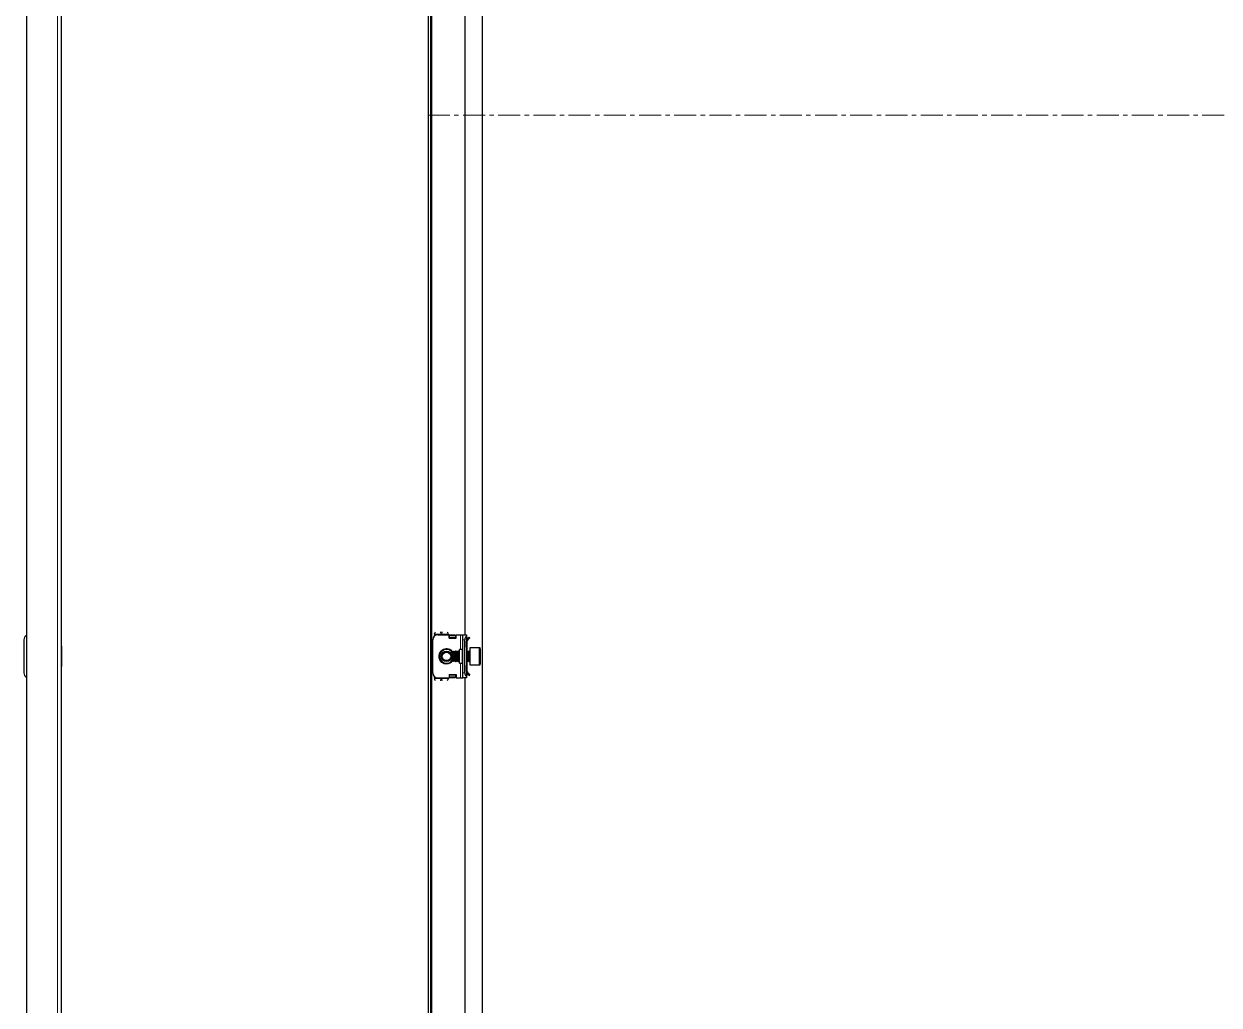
# Model space of a CAD drawing. Header units: millimetres. Extents: x -672 to 2148, y -979 to 1408.
# Drawn here: x 768 to 1458, y -294 to 273 of the extents above; entities that cross this region are included whole.
import ezdxf

# ---------------------------------------------------------------- set-up
doc = ezdxf.new("R2010")
doc.units = ezdxf.units.MM
doc.linetypes.add('CENTERX2', pattern=[20.32, 12.7, -2.54, 2.54, -2.54])
doc.layers.add('FORMAT', color=7, linetype='Continuous')

msp = doc.modelspace()

# ---------------------------------------------------------------- linework, layer by layer
at = {"color": 7, "linetype": 'Continuous', "lineweight": 25}
for p, q in [((769.88, 1300.39), (769.88, -860.61)), ((789.88, 1298.29), (789.88, -858.51)), ((1001.82, -860.61), (1001.82, 1300.39)), ((1003.32, -860.61), (1003.32, 1300.39)), ((1032.82, 1269.39), (1032.82, -829.61)), ((1022.82, 519.89), (1022.82, -80.11)), ((1005.32, -79.86), (1005.32, -80.88)), ((1007.32, -80.11), (1013.82, -80.11)), ((1013.32, -79.86), (1013.32, -80.11)), ((1013.82, -82.11), (1013.82, -80.11)), ((1014.02, -80.23), (1013.82, -80.23)), ((1013.82, -82.11), (1017.82, -82.11)), ((1014.02, -82.11), (1014.02, -80.23)), ((1014.07, -80.49), (1014.57, -80.14)), ((1014.57, -80.49), (1014.07, -80.84)), ((1014.07, -80.84), (1014.07, -80.49)), ((1014.07, -81.76), (1014.07, -80.84)), ((1014.07, -82.11), (1014.07, -81.76)), ((1014.57, -80.14), (1014.57, -80.49)), ((1014.57, -80.14), (1017.07, -80.14)), ((1014.57, -80.49), (1017.07, -80.49)), ((1017.07, -80.49), (1017.07, -80.14)), ((1017.07, -80.14), (1017.57, -80.49)), ((1017.57, -80.84), (1017.07, -80.49)), ((1017.57, -80.49), (1017.57, -80.84)), ((1017.57, -80.84), (1017.57, -81.76)), ((1017.57, -81.76), (1017.57, -82.11)), ((1017.82, -82.11), (1017.82, -80.11)), ((1017.82, -80.11), (1020.32, -80.11)), ((1020.32, -80.11), (1021.82, -80.11)), ((1021.82, -80.11), (1023.82, -80.11)), ((1021.82, -83.11), (1021.82, -80.11)), ((1023.82, -80.11), (1023.82, -80.88)), ((1023.82, -80.88), (1023.82, -104.35)), ((1023.82, -81.2), (1024.03, -81.41)), ((1024.32, -82.11), (1024.32, -82.57)), ((1024.41, -82.45), (1025.38, -81.47)), ((1024.76, -82.8), (1024.41, -82.45)), ((1024.76, -82.8), (1025.74, -81.83)), ((1025.38, -81.47), (1025.74, -81.83)), ((768.38, -83.11), (768.38, -102.11)), ((790.13, -86.83), (789.88, -86.83)), ((790.13, -86.83), (790.13, -98.4)), ((1004.32, -102.11), (1004.32, -83.11)), ((1016.38, -89.61), (1015.82, -90.17)), ((1016.43, -89.61), (1016.38, -89.61)), ((1016.38, -89.61), (1016.38, -95.61)), ((1016.82, -90.17), (1016.43, -89.61)), ((1016.43, -89.61), (1016.43, -95.14)), ((1017.21, -89.61), (1016.82, -90.17)), ((1017.43, -89.61), (1017.21, -89.61)), ((1017.21, -89.61), (1017.21, -95.14)), ((1017.82, -90.17), (1017.43, -89.61)), ((1017.43, -89.61), (1017.43, -95.14)), ((1018.21, -89.61), (1017.82, -90.17)), ((1018.43, -89.61), (1018.21, -89.61)), ((1018.21, -89.61), (1018.21, -95.14)), ((1018.82, -90.17), (1018.43, -89.61)), ((1018.43, -89.61), (1018.43, -95.14)), ((1019.21, -89.61), (1018.82, -90.17)), ((1019.43, -89.61), (1019.21, -89.61)), ((1019.21, -89.61), (1019.21, -95.14)), ((1019.82, -90.17), (1019.43, -89.61)), ((1019.43, -89.61), (1019.43, -95.14)), ((1021.32, -88.61), (1019.82, -88.61)), ((1019.82, -96.61), (1019.82, -88.61)), ((1021.82, -102.11), (1021.82, -83.11)), ((1022.82, -102.11), (1022.82, -83.11)), ((1024.32, -83.86), (1023.82, -83.86)), ((1023.82, -87.36), (1023.82, -83.86)), ((1024.32, -87.36), (1023.82, -87.36)), ((1024.21, -89.61), (1023.82, -90.17)), ((1024.43, -89.61), (1024.21, -89.61)), ((1024.21, -89.61), (1024.21, -95.14)), ((1024.32, -87.36), (1024.32, -83.86)), ((1024.32, -89.61), (1024.32, -87.36)), ((1024.82, -90.17), (1024.43, -89.61)), ((1024.43, -89.61), (1024.43, -95.14)), ((1025.21, -89.61), (1024.82, -90.17)), ((1025.57, -89.61), (1025.21, -89.61)), ((1025.21, -89.61), (1025.21, -95.14)), ((1031.22, -87.61), (1025.82, -87.61)), ((1025.82, -87.61), (1025.82, -97.61)), ((1031.82, -88.21), (1031.82, -97.01)), ((1015.82, -90.17), (1015.82, -95.06)), ((1015.82, -95.06), (1016.38, -95.61)), ((1016.38, -95.61), (1016.43, -95.61)), ((1016.43, -95.61), (1016.82, -95.06)), ((1016.43, -95.14), (1016.43, -95.61)), ((1016.82, -90.17), (1016.82, -94.67)), ((1016.82, -94.67), (1016.82, -95.06)), ((1016.82, -95.06), (1017.21, -95.61)), ((1017.21, -95.14), (1017.21, -95.61)), ((1017.21, -95.61), (1017.43, -95.61)), ((1017.43, -95.61), (1017.82, -95.06)), ((1017.43, -95.14), (1017.43, -95.61)), ((1017.82, -90.17), (1017.82, -94.67)), ((1017.82, -94.67), (1017.82, -95.06)), ((1017.82, -95.06), (1018.21, -95.61)), ((1018.21, -95.14), (1018.21, -95.61)), ((1018.21, -95.61), (1018.43, -95.61)), ((1018.43, -95.61), (1018.82, -95.06)), ((1018.43, -95.14), (1018.43, -95.61)), ((1018.82, -90.17), (1018.82, -94.67)), ((1018.82, -94.67), (1018.82, -95.06)), ((1018.82, -95.06), (1019.21, -95.61)), ((1019.21, -95.14), (1019.21, -95.61)), ((1019.21, -95.61), (1019.43, -95.61)), ((1019.43, -95.61), (1019.82, -95.06)), ((1019.43, -95.14), (1019.43, -95.61)), ((1023.82, -95.06), (1024.21, -95.61)), ((1024.21, -95.14), (1024.21, -95.61)), ((1024.21, -95.61), (1024.43, -95.61)), ((1024.32, -97.86), (1024.32, -95.61)), ((1024.43, -95.61), (1024.82, -95.06)), ((1024.43, -95.14), (1024.43, -95.61)), ((1024.82, -90.17), (1024.82, -94.67)), ((1024.82, -94.67), (1024.82, -95.06)), ((1024.82, -95.06), (1025.21, -95.61)), ((1025.21, -95.14), (1025.21, -95.61)), ((1025.21, -95.61), (1025.57, -95.61)), ((789.88, -98.4), (790.13, -98.4)), ((1013.82, -103.11), (1013.82, -105.11)), ((1013.82, -103.11), (1017.82, -103.11)), ((1014.02, -104.99), (1014.02, -103.11)), ((1014.07, -103.47), (1014.07, -103.11)), ((1014.07, -104.38), (1014.07, -103.47)), ((1017.57, -103.11), (1017.57, -103.47)), ((1017.57, -103.47), (1017.57, -104.38)), ((1017.82, -103.11), (1017.82, -105.11)), ((1019.82, -96.61), (1021.32, -96.61)), ((1021.82, -105.11), (1021.82, -102.11)), ((1023.82, -97.86), (1024.32, -97.86)), ((1023.82, -101.36), (1023.82, -97.86)), ((1024.32, -101.36), (1023.82, -101.36)), ((1024.32, -101.36), (1024.32, -97.86)), ((1024.32, -103.11), (1024.32, -102.72)), ((1024.76, -102.42), (1024.41, -102.78)), ((1024.41, -102.78), (1025.38, -103.75)), ((1024.76, -102.42), (1025.74, -103.4)), ((1025.38, -103.75), (1025.74, -103.4)), ((1025.82, -97.61), (1031.22, -97.61)), ((1005.32, -104.35), (1005.32, -105.36)), ((1007.32, -105.11), (1013.82, -105.11)), ((1013.32, -105.11), (1013.32, -105.36)), ((1013.82, -104.99), (1014.02, -104.99)), ((1014.07, -104.38), (1014.57, -104.73)), ((1014.07, -104.73), (1014.07, -104.38)), ((1014.57, -105.09), (1014.07, -104.73)), ((1017.07, -104.73), (1014.57, -104.73)), ((1014.57, -104.73), (1014.57, -105.09)), ((1017.07, -105.09), (1014.57, -105.09)), ((1017.07, -104.73), (1017.57, -104.38)), ((1017.07, -105.09), (1017.07, -104.73)), ((1017.57, -104.73), (1017.07, -105.09)), ((1017.57, -104.38), (1017.57, -104.73)), ((1017.82, -105.11), (1020.32, -105.11)), ((1020.32, -105.11), (1021.82, -105.11)), ((1023.82, -105.11), (1021.82, -105.11)), ((1022.82, -105.11), (1022.82, -780.11)), ((1024.03, -103.82), (1023.82, -104.03)), ((1023.82, -104.35), (1023.82, -105.11))]:
    msp.add_line(p, q, dxfattribs=at)
at = {"color": 8, "linetype": 'Continuous', "lineweight": 18}
for p, q in [((787.78, 1300.39), (787.78, -860.61)), ((1003.92, -858.51), (1003.92, 1298.29)), ((1005.32, -79.86), (1009.32, -79.86)), ((1009.32, -79.86), (1013.32, -79.86)), ((1017.57, -81.76), (1014.07, -81.76)), ((1020.32, -88.61), (1020.32, -80.11)), ((1023.82, -81.61), (1024.03, -81.41)), ((1023.82, -82.11), (1024.32, -82.11)), ((1021.32, -96.61), (1021.32, -88.61)), ((1022.82, -83.11), (1021.82, -83.11)), ((1025.57, -91), (1025.57, -89.61)), ((1031.22, -97.61), (1031.22, -87.61)), ((1025.57, -95.61), (1025.57, -91)), ((1014.07, -103.47), (1017.57, -103.47)), ((1020.32, -105.11), (1020.32, -96.61)), ((1021.82, -102.11), (1022.82, -102.11)), ((1023.82, -103.11), (1024.32, -103.11)), ((1005.32, -105.36), (1009.32, -105.36)), ((1013.32, -105.36), (1009.32, -105.36)), ((1023.82, -103.61), (1024.03, -103.82))]:
    msp.add_line(p, q, dxfattribs=at)
at = {"color": 7, "linetype": 'Continuous', "lineweight": 25}
for radius in [3, 2.76, 2.45]:
    msp.add_circle((1012.32, -92.61), radius, dxfattribs=at)
for centre, radius, start, end in [((771.38, -83.11), 3, 120, 180), ((1007.32, -83.11), 3, 90, 180), ((1025.82, -83.11), 3, 131.81031, 180), ((1023.32, -82.11), 1, 360, 45), ((1012.32, -92.61), 4, 90, 331.04498), ((1012.32, -92.61), 4, 28.95502, 90), ((1021.32, -88.11), 0.5, 270, 0), ((1025.57, -89.36), 0.25, 270, 0), ((1031.22, -88.21), 0.6, 0, 90), ((1025.57, -95.86), 0.25, 360, 90), ((771.38, -102.11), 3, 180, 240), ((1007.32, -102.11), 3, 180, 270), ((1021.32, -97.11), 0.5, 360, 90), ((1025.82, -102.11), 3, 180, 228.18969), ((1023.32, -103.11), 1, 315, 360), ((1031.22, -97.01), 0.6, 270, 360)]:
    msp.add_arc(centre, radius, start, end, dxfattribs=at)
at = {"color": 8, "linetype": 'Continuous', "lineweight": 18}
for start, end in [(35.46217, 270), (270, 324.53783)]:
    msp.add_arc((1012.32, -92.61), 4.5, start, end, dxfattribs=at)
at = {"color": 7, "linetype": 'Continuous', "lineweight": 25}
for points, knots in [([(1005.32, -79.86), (1005.42, -79.62), (1005.61, -79.13), (1005.8, -78.74), (1005.89, -78.54)], [0, 0, 0, 0, 0.502065, 1, 1, 1, 1]), ([(1008.75, -78.55), (1008.83, -78.71), (1009.01, -79.05), (1009.2, -79.54), (1009.31, -79.82), (1009.32, -79.86)], [0, 0, 0, 0, 0.4154826, 0.9171518, 1, 1, 1, 1]), ([(1009.32, -79.86), (1009.42, -79.62), (1009.61, -79.13), (1009.8, -78.74), (1009.89, -78.54)], [0, 0, 0, 0, 0.502065, 1, 1, 1, 1]), ([(1012.75, -78.55), (1012.83, -78.71), (1013.01, -79.05), (1013.2, -79.54), (1013.31, -79.82), (1013.32, -79.86)], [0, 0, 0, 0, 0.415483, 0.917152, 1, 1, 1, 1]), ([(1024.41, -82.45), (1024.26, -82.64), (1023.95, -83.01), (1023.83, -83.54), (1023.82, -83.82), (1023.82, -83.86)], [0, 0, 0, 0, 0.4618628, 0.9237257, 1, 1, 1, 1]), ([(1024.76, -82.8), (1024.64, -82.95), (1024.46, -83.18), (1024.34, -83.56), (1024.33, -83.76), (1024.32, -83.86)], [0, 0, 0, 0, 0.485042, 0.738404, 1, 1, 1, 1]), ([(1023.82, -101.36), (1023.85, -101.6), (1023.9, -102.09), (1024.19, -102.55), (1024.38, -102.75), (1024.41, -102.78)], [0, 0, 0, 0, 0.461863, 0.923726, 1, 1, 1, 1]), ([(1024.32, -101.36), (1024.34, -101.55), (1024.38, -101.84), (1024.56, -102.19), (1024.69, -102.35), (1024.76, -102.42)], [0, 0, 0, 0, 0.4850424, 0.7384039, 1, 1, 1, 1]), ([(1005.9, -106.67), (1005.82, -106.52), (1005.64, -106.17), (1005.45, -105.68), (1005.34, -105.4), (1005.32, -105.36)], [0, 0, 0, 0, 0.415483, 0.917152, 1, 1, 1, 1]), ([(1009.32, -105.36), (1009.23, -105.61), (1009.04, -106.09), (1008.85, -106.49), (1008.75, -106.68)], [0, 0, 0, 0, 0.502065, 1, 1, 1, 1]), ([(1009.9, -106.67), (1009.82, -106.52), (1009.64, -106.17), (1009.45, -105.68), (1009.34, -105.4), (1009.32, -105.36)], [0, 0, 0, 0, 0.415483, 0.917152, 1, 1, 1, 1]), ([(1013.32, -105.36), (1013.23, -105.61), (1013.04, -106.09), (1012.85, -106.49), (1012.75, -106.68)], [0, 0, 0, 0, 0.502065, 1, 1, 1, 1])]:
    msp.add_open_spline(points, degree=3, knots=knots, dxfattribs=at)
at = {"layer": 'FORMAT', "linetype": 'CENTERX2', "lineweight": 18}
msp.add_line((1001.52, 219.89), (2148.12, 219.89), dxfattribs=at)

doc.saveas('drawing.dxf')
